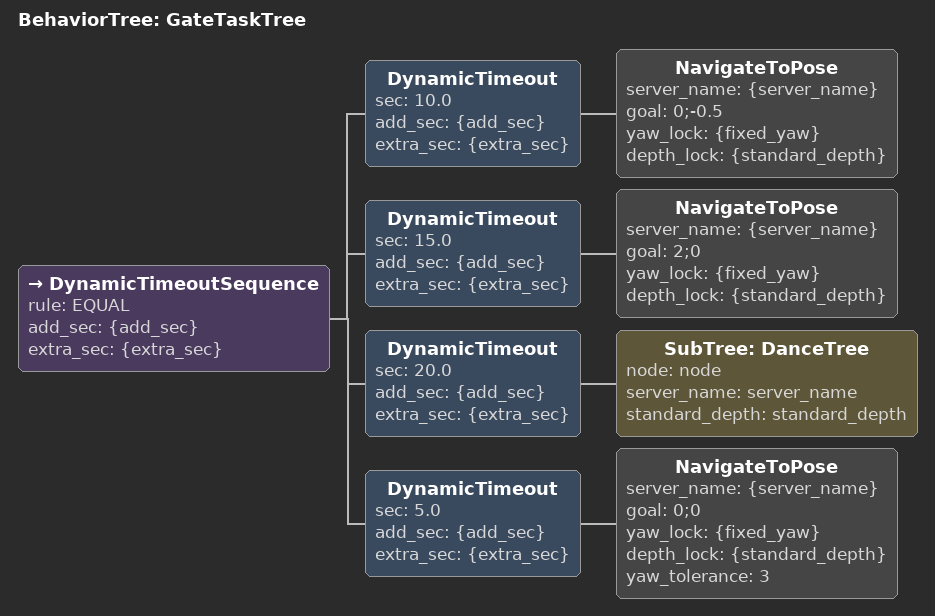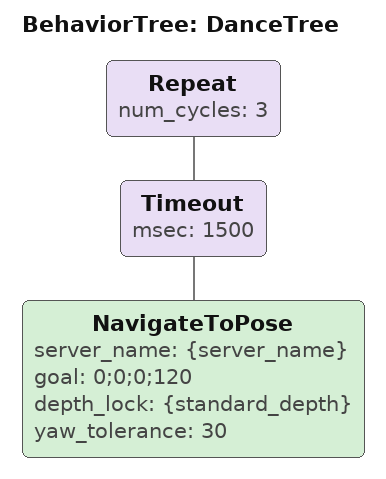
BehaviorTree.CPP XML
<root main_tree_to_execute = "GateTaskTree" >
    <BehaviorTree ID="GateTaskTree">
        <DynamicTimeoutSequence rule="EQUAL" add_sec="{add_sec}" extra_sec="{extra_sec}">
            <DynamicTimeout sec="10.0" add_sec="{add_sec}" extra_sec="{extra_sec}">
                <NavigateToPose server_name="{server_name}" goal="0;-0.5" yaw_lock="{fixed_yaw}" depth_lock="{standard_depth}"/>
            </DynamicTimeout>

            <DynamicTimeout sec="15.0" add_sec="{add_sec}" extra_sec="{extra_sec}">
                <NavigateToPose server_name="{server_name}" goal="2;0" yaw_lock="{fixed_yaw}" depth_lock="{standard_depth}"/>
            </DynamicTimeout>

            <DynamicTimeout sec="20.0" add_sec="{add_sec}" extra_sec="{extra_sec}">
                <SubTree ID="DanceTree" node="node" server_name="server_name" standard_depth="standard_depth" />
            </DynamicTimeout>

            <DynamicTimeout sec="5.0" add_sec="{add_sec}" extra_sec="{extra_sec}">
                <NavigateToPose server_name="{server_name}" goal="0;0" yaw_lock="{fixed_yaw}" depth_lock="{standard_depth}" yaw_tolerance="3" />
            </DynamicTimeout>
        </DynamicTimeoutSequence>
    </BehaviorTree>

    <BehaviorTree ID="DanceTree">
        <Repeat num_cycles="3">
            <Timeout msec="1500">
                <NavigateToPose server_name="{server_name}" goal="0;0;0;120" depth_lock="{standard_depth}" yaw_tolerance="30"/>
            </Timeout>
        </Repeat>
    </BehaviorTree>

</root>
